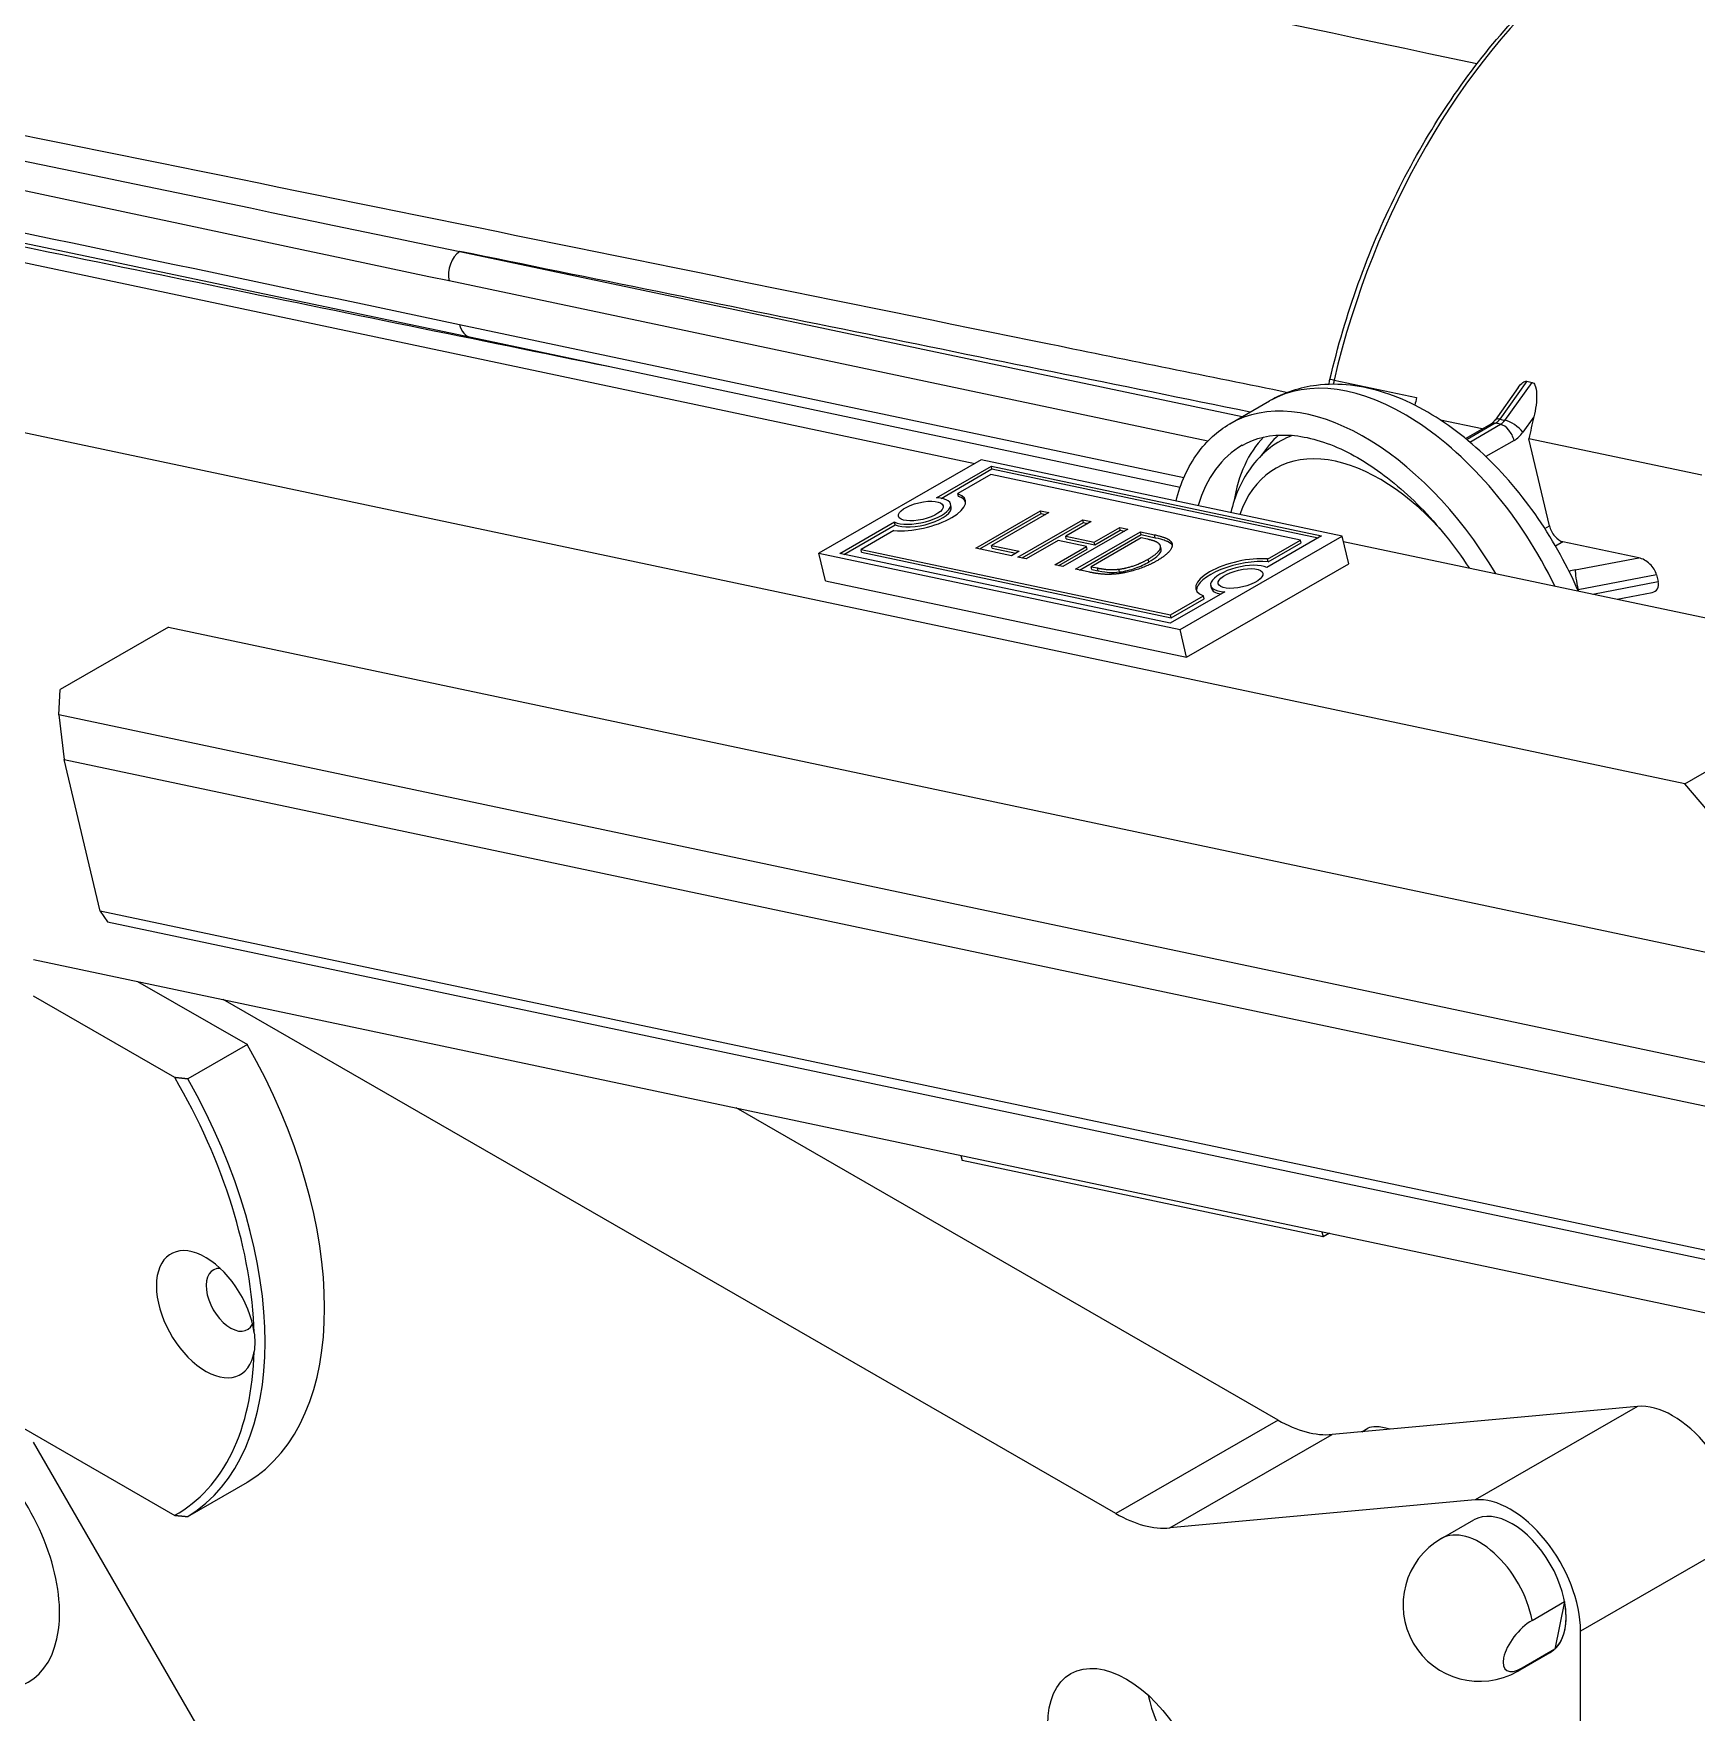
# Model space of a CAD drawing. Header units: millimetres. Extents: x 0 to 7722, y 0 to 5460.
# Drawn here: x 4609.8 to 4718.5, y 3495 to 3604.8 of the extents above; entities that cross this region are included whole.
import ezdxf

# ---------------------------------------------------------------- set-up
doc = ezdxf.new("R2010")
doc.units = ezdxf.units.MM
doc.header["$LTSCALE"] = 5
doc.layers.get('0').update_dxf_attribs({"linetype": 'CONTINUOUS'})

# ---------------------------------------------------------------- blocks, each defined once
blk = doc.blocks.new('RWFWFWEWEFWEFWEF')
for p, q in [((82.55, -41.03), (160.88, -57.58)), ((127.21, -43.72), (178.35, -54.52)), ((176.09, -56.12), (126.52, -45.65)), ((127.19, -48.49), (174.54, -58.5)), ((174.29, -59.14), (127.94, -49.35)), ((184.35, -52.13), (189.74, -53.27)), ((196.39, -52.61), (194.87, -54.74)), ((196.95, -52.21), (195.18, -54.69)), ((195.52, -54.76), (197.29, -52.28)), ((196.95, -52.21), (197.29, -52.28)), ((177.54, -54.99), (180.14, -53.49)), ((207.27, -78.52), (94.58, -54.7)), ((194.04, -55.32), (191.31, -54.74)), ((195.18, -54.69), (195.52, -54.76)), ((197.41, -54.53), (196.69, -55.53)), ((192.95, -55.95), (194.61, -54.99)), ((194.89, -54.95), (193.04, -56.02)), ((193.23, -56.18), (195.23, -55.02)), ((195.23, -55.02), (194.89, -54.95)), ((208.38, -58.35), (197.08, -55.96)), ((198.43, -61.66), (197.08, -55.96)), ((196.12, -56.07), (194.28, -57.13)), ((161.29, -57.35), (150.68, -63.45)), ((158.37, -59.83), (161.95, -57.76)), ((158.67, -59.86), (161.99, -57.94)), ((184.89, -62.33), (161.29, -57.35)), ((161.99, -57.94), (161.95, -57.76)), ((161.95, -57.76), (183.53, -62.32)), ((161.99, -57.94), (183.31, -62.45)), ((161.92, -58.31), (159.76, -59.55)), ((182.15, -62.59), (161.92, -58.31)), ((159.32, -60.41), (159.28, -60.23)), ((159.81, -59.73), (159.76, -59.55)), ((152.05, -63.46), (155.63, -61.4)), ((155.67, -61.58), (155.63, -61.4)), ((160.93, -63.11), (165.17, -60.67)), ((161.19, -63.17), (165.21, -60.85)), ((165.71, -60.78), (161.97, -62.94)), ((163.69, -63.7), (167.94, -61.26)), ((163.96, -63.75), (167.98, -61.44)), ((165.17, -60.67), (165.71, -60.78)), ((165.21, -60.85), (165.17, -60.67)), ((165.21, -60.85), (165.49, -60.91)), ((168.48, -61.37), (166.81, -62.33)), ((167.98, -61.44), (167.94, -61.26)), ((167.94, -61.26), (168.48, -61.37)), ((167.98, -61.44), (168.26, -61.5)), ((152.31, -63.52), (155.67, -61.58)), ((155.58, -61.96), (153.43, -63.2)), ((170.88, -61.88), (166.63, -64.32)), ((166.81, -62.33), (168.67, -62.72)), ((166.85, -62.51), (166.81, -62.33)), ((166.85, -62.51), (168.72, -62.9)), ((167.45, -64.49), (171.7, -62.05)), ((167.71, -64.55), (171.74, -62.23)), ((171.74, -62.44), (168.48, -64.33)), ((168.67, -62.72), (170.34, -61.76)), ((168.72, -62.9), (170.38, -61.94)), ((170.38, -61.94), (170.34, -61.76)), ((170.34, -61.76), (170.88, -61.88)), ((170.38, -61.94), (170.66, -62)), ((171.7, -62.05), (172.62, -62.24)), ((171.74, -62.23), (171.7, -62.05)), ((171.74, -62.23), (172.66, -62.43)), ((172.15, -62.53), (171.74, -62.44)), ((172.66, -62.43), (172.62, -62.24)), ((174.29, -68.44), (184.89, -62.33)), ((183.53, -62.32), (179.95, -64.39)), ((185.32, -64.14), (184.89, -62.33)), ((198.12, -61.83), (198.43, -61.66)), ((150.68, -63.45), (174.29, -68.44)), ((151.11, -65.26), (150.68, -63.45)), ((173.63, -68.02), (152.05, -63.46)), ((153.43, -63.2), (173.66, -67.48)), ((153.47, -63.38), (153.43, -63.2)), ((153.47, -63.38), (173.7, -67.66)), ((163.27, -63.61), (160.93, -63.11)), ((161.97, -62.94), (163.77, -63.32)), ((162.01, -63.12), (161.97, -62.94)), ((162.01, -63.12), (163.56, -63.45)), ((163.77, -63.32), (163.27, -63.61)), ((166.31, -62.62), (164.23, -63.81)), ((166.1, -64.21), (168.17, -63.01)), ((168.17, -63.01), (166.31, -62.62)), ((166.36, -64.26), (168.21, -63.19)), ((168.21, -63.19), (168.17, -63.01)), ((168.72, -62.9), (168.67, -62.72)), ((173.04, -63.16), (173, -62.98)), ((173.77, -62.91), (173.73, -62.75)), ((180, -63.83), (182.15, -62.59)), ((180.04, -64.01), (182.19, -62.77)), ((182.19, -62.77), (182.15, -62.59)), ((184.97, -62.67), (221.41, -70.37)), ((199.31, -62.7), (198.83, -62.98)), ((204.26, -63.75), (199.31, -62.7)), ((164.23, -63.81), (163.69, -63.7)), ((166.63, -64.32), (166.1, -64.21)), ((168.38, -64.69), (167.45, -64.49)), ((168.48, -64.33), (168.89, -64.41)), ((168.52, -64.51), (168.48, -64.33)), ((168.52, -64.51), (168.93, -64.59)), ((168.93, -64.59), (168.89, -64.41)), ((170.33, -64.67), (170.29, -64.49)), ((172.25, -64.01), (172.21, -63.83)), ((174.71, -70.25), (185.32, -64.14)), ((180.04, -64.01), (180, -63.83)), ((200.12, -64.54), (204.26, -63.75)), ((151.11, -65.26), (174.71, -70.25)), ((176.34, -65.74), (176.29, -65.56)), ((205.43, -64.85), (200.3, -65.83)), ((200.3, -65.83), (200.33, -65.92)), ((201.27, -66.12), (205.53, -65.3)), ((205.43, -64.85), (205.53, -65.3)), ((177.21, -65.96), (173.63, -68.02)), ((173.66, -67.48), (175.81, -66.24)), ((173.7, -67.66), (175.85, -66.42)), ((175.85, -66.42), (175.81, -66.24)), ((202.85, -66.45), (205.14, -66.01)), ((173.7, -67.66), (173.66, -67.48)), ((108.16, -68.29), (101.09, -72.36)), ((108.16, -68.29), (243.04, -96.79)), ((174.71, -70.25), (174.29, -68.44)), ((207.27, -78.52), (221.41, -70.37)), ((100.99, -74.01), (101.09, -72.36)), ((100.99, -74.01), (101.35, -76.92)), ((231.82, -101.66), (100.99, -74.01)), ((101.35, -76.92), (229.49, -103.99)), ((103.69, -86.84), (101.35, -76.92)), ((212.86, -85.1), (207.27, -78.52)), ((231.83, -113.92), (103.69, -86.84)), ((103.69, -86.84), (104.18, -87.54)), ((104.18, -87.54), (235.01, -115.19)), ((99.35, -90), (215.77, -114.6)), ((106.15, -91.44), (113.32, -95.57)), ((108.57, -97.72), (99.35, -92.41)), ((170.08, -126.21), (111.75, -92.62)), ((113.32, -95.57), (109.43, -97.81)), ((180.69, -120.11), (145.26, -99.7)), ((159.96, -102.81), (160.04, -103.15)), ((183.64, -108.14), (160.04, -103.15)), ((183.56, -107.8), (183.64, -108.14)), ((184.05, -107.9), (183.64, -108.14)), ((95.09, -118.57), (108.57, -126.34)), ((204.18, -119.22), (184.23, -121.05)), ((204.18, -119.22), (193.57, -125.33)), ((180.69, -120.11), (170.08, -126.21)), ((186.16, -120.87), (186.56, -120.64)), ((109.96, -139.92), (99.35, -121.55)), ((173.62, -127.15), (184.23, -121.05)), ((109.43, -126.42), (113.32, -124.18)), ((193.57, -125.33), (173.62, -127.15)), ((191.37, -127.86), (193.49, -126.64)), ((211.07, -127.79), (200.46, -133.9)), ((197.3, -133.21), (199.42, -131.98)), ((199.42, -131.98), (198.77, -135.09)), ((200.46, -151.88), (200.46, -133.9)), ((196.36, -136.53), (198.48, -135.31)), ((198.77, -135.09), (196.65, -136.32))]:
    blk.add_line(p, q)
blk.add_arc((193.86, -132.19), 5, 119.936, 299.936)
for centre, major_axis, ratio, start_param, end_param in [((214.39, -59.92), (8.85, 41.89), 0.724502, 0, 1.537782), ((112.26, -26.18), (3.22, 15.23), 0.724502, 2.712424, 2.712428), ((112.26, -26.17), (-3.22, -15.21), 0.724502, 5.856467, 5.856471), ((127.58, -45.04), (0.31, 1.47), 0.724502, 0.628264, 2.1467), ((128.25, -47.88), (-0.31, -1.47), 0.724502, 5.288293, 6.283185), ((186.33, -70.26), (-8.8, 15.27), 0.578093, 4.73878, 6.283185), ((188.94, -68.76), (-8.8, 15.27), 0.578093, 4.589207, 6.283185), ((185.05, -52.31), (-0.973, 0.23), 0.022752, 5.522973, 6.283185), ((186.81, -52.76), (0.72, 3.42), 0.724502, 1.537782, 1.618958), ((219.79, -61.06), (-8.85, -41.89), 0.724502, 4.679374, 4.691444), ((195.68, -55.32), (-0.813, 0.582), 0.356452, 5.599797, 6.283185), ((194.68, -54.05), (0.207, 0.978), 0.724502, 3.717497, 4.16888), ((195.02, -54.12), (-0.207, -0.978), 0.724502, 0.575904, 1.027287), ((196.02, -55.39), (-0.813, 0.582), 0.356452, 4.029001, 5.599797), ((227.37, -62.66), (8.85, 41.89), 0.724502, 1.529564, 1.563962), ((188.94, -68.76), (-7.98, 13.87), 0.578093, 0.167701, 0.613477), ((189.29, -68.56), (-7.73, 13.43), 0.578093, 0.114993, 0.299954), ((195.11, -55.86), (-0.499, 0.867), 0.578093, 5.805153, 6.283185), ((195.44, -55.93), (0.499, -0.867), 0.578093, 1.092764, 2.663561), ((195.69, -54.27), (-0.41, -1.96), 0.724502, 0.575904, 1.027287), ((186.33, -70.26), (-7.98, 13.87), 0.578093, 0, 0.503283), ((187.31, -69.7), (-6.79, 11.79), 0.578093, 5.070065, 6.747626), ((157.34, -60.69), (2.92, 0.69), 0.375373, 3.982511, 6.789207), ((157.34, -60.69), (1.95, 0.46), 0.375373, 3.562382, 7.209336), ((157.38, -60.87), (2.92, 0.69), 0.375373, 0.0824, 0.506022), ((157.38, -60.87), (1.95, 0.46), 0.375373, 3.562382, 6.283185), ((199.1, -61.8), (-0.499, 0.867), 0.578093, 1.092764, 2.663561), ((178.24, -65.1), (-2.92, -0.69), 0.375373, 3.982511, 6.789207), ((178.28, -65.28), (-2.92, -0.69), 0.375373, 3.982511, 6.200785), ((178.24, -65.1), (-1.95, -0.46), 0.375373, 3.562382, 7.209336), ((200.07, -65.32), (1.95, 0.46), 0.375373, 1.458868, 1.664978), ((200.33, -65.44), (-0.188, 0.982), 0.103527, 0.386988, 1.957784), ((204.47, -64.65), (-0.854, 0.75), 0.632806, 3.86805, 5.438847), ((178.28, -65.28), (-1.95, -0.46), 0.375373, 0, 0.730492), ((200.28, -66.22), (0.973, 0.229), 0.375373, 1.458868, 1.490841), ((204.58, -65.1), (0.854, -0.75), 0.632806, 5.825835, 7.009643), ((100.69, -102.6), (12.48, -21.66), 0.578093, 0.011934, 1.562729), ((96.45, -105.05), (12.23, -21.23), 0.578093, 0.817722, 1.582935), ((96.8, -104.84), (12.48, -21.66), 0.578093, 0.011934, 1.562729), ((110.59, -113.19), (2.27, -3.94), 0.578093, 0.951683, 6.906166), ((112.22, -112.25), (-1.12, 1.95), 0.578093, 5.926517, 9.781447), ((96.45, -105.05), (12.23, -21.23), 0.578093, 6.274914, 7.040127), ((206.48, -125.14), (-3.24, 5.63), 0.578093, 3.928925, 6.02332), ((180.69, -111.93), (4.99, -8.67), 0.578093, 5.499721, 6.02332), ((199.05, -130.76), (-12.64, 9.99), 0.168337, 5.895116, 6.216217), ((94.05, -128.68), (-4.95, 8.57), 0.576978, 1.204622, 5.076629), ((195.98, -130.97), (-2.5, 4.33), 0.578093, 3.141593, 6.283185), ((195.87, -131.25), (-3.24, 5.63), 0.578093, 3.928925, 6.02332), ((170.08, -118.04), (4.99, -8.67), 0.578093, 5.499721, 6.02332), ((193.86, -132.19), (-2.5, 4.33), 0.578093, 4.167834, 6.283185), ((195.98, -130.97), (2.5, -4.33), 0.578093, 0.124187, 1.026241), ((196.97, -134.76), (-1.39, -1.68), 0.4439, 4.011185, 7.152777), ((193.86, -132.19), (2.5, -4.33), 0.578093, 0, 0.124187), ((177.13, -139.29), (3.62, -6.28), 0.578093, 4.209295, 5.215482)]:
    blk.add_ellipse(centre, major_axis=major_axis, ratio=ratio, start_param=start_param, end_param=end_param)
for centre, major_axis, ratio in [((157.34, -60.69), (1.46, 0.34), 0.375373), ((178.24, -65.1), (1.46, 0.34), 0.375373), ((170.77, -142.96), (-3.62, 6.28), 0.578093)]:
    blk.add_ellipse(centre, major_axis=major_axis, ratio=ratio)
for points, degree in [([(193.69, -31.46), (160.1, -24.35), (126.5, -17.27), (92.89, -10.23)], 3), ([(83.43, -34.62), (98.02, -37.66), (112.62, -40.69), (127.21, -43.72)], 3), ([(126.52, -45.65), (112.31, -42.65), (98.11, -39.63), (83.89, -36.59)], 3), ([(84.59, -39.54), (98.78, -42.51), (112.99, -45.49), (127.19, -48.49)], 3), ([(127.94, -49.35), (113.54, -46.31), (99.15, -43.28), (84.76, -40.27)], 3), ([(136.92, -51.25), (119.56, -47.7), (102.2, -44.15), (84.84, -40.6)], 3), ([(178.87, -54.22), (161.65, -50.72), (144.43, -47.22), (127.21, -43.72)], 3), ([(184.01, -52.41), (184.03, -52.3), (184.05, -52.19), (184.08, -52.08)], 3), ([(178.86, -57.92), (178.27, -58.75), (177.85, -59.73), (177.6, -60.79)], 3), ([(172.97, -62.9), (172.89, -62.78), (172.52, -62.61), (172.15, -62.53)], 2), ([(172.62, -62.24), (173.19, -62.37), (173.66, -62.61), (173.73, -62.75)], 2), ([(172.21, -63.83), (172.7, -63.54), (173.08, -63.08), (172.97, -62.9)], 2), ([(173.73, -62.75), (173.85, -62.98), (173.38, -63.59), (172.76, -63.95)], 2), ([(170.16, -64.8), (169.65, -64.85), (168.88, -64.79), (168.38, -64.69)], 2), ([(168.89, -64.41), (169.25, -64.49), (169.91, -64.53), (170.29, -64.49)], 2), ([(172.76, -63.95), (172.18, -64.28), (170.8, -64.73), (170.16, -64.8)], 2), ([(170.29, -64.49), (170.77, -64.43), (171.71, -64.11), (172.21, -63.83)], 2)]:
    blk.add_open_spline(points, degree=degree)
for points, knots in [([(184.08, -52.08), (185.08, -47.83), (186.56, -43.71), (190.33, -36.1), (192.62, -32.6), (197.82, -26.55), (200.73, -24), (206.9, -20.09), (210.16, -18.73), (216.75, -17.37), (220.07, -17.36), (223.24, -18.03)], [5.321308, 5.321308, 5.321308, 5.321308, 5.628864, 5.628864, 5.93642, 5.93642, 6.243977, 6.243977, 6.551533, 6.551533, 6.859089, 6.859089, 6.859089, 6.859089]), ([(83.03, -32.93), (110.63, -38.54), (138.23, -44.16), (165.83, -49.78), (170.99, -50.83), (176.15, -51.88), (181.32, -52.93)], [0.1333536, 0.1333536, 0.1333536, 0.1333536, 0.255, 0.255, 0.255, 0.2777643, 0.2777643, 0.2777643, 0.2777643]), ([(200.31, -65.91), (199.96, -65.12), (199.58, -64.33), (198.25, -61.92), (197.19, -60.36), (194.8, -57.55), (193.49, -56.31), (190.68, -54.26), (189.19, -53.45), (186.19, -52.48), (184.68, -52.29), (182.13, -52.61), (181.08, -52.95), (180.14, -53.49)], [4.993505, 4.993505, 4.993505, 4.993505, 5.154223, 5.154223, 5.498055, 5.498055, 5.843759, 5.843759, 6.193102, 6.193102, 6.523832, 6.523832, 6.761217, 6.761217, 6.761217, 6.761217]), ([(196.39, -52.61), (196.48, -52.48), (196.59, -52.36), (196.74, -52.26), (196.78, -52.23), (196.87, -52.2), (196.92, -52.2), (196.95, -52.21)], [-0.08045801, -0.08045801, -0.08045801, -0.08045801, -0.03463856, -0.03463856, -0.01731928, -0.01731928, 0, 0, 0, 0]), ([(197.29, -52.28), (197.33, -52.29), (197.37, -52.31), (197.43, -52.37), (197.46, -52.41), (197.55, -52.6), (197.58, -52.82), (197.61, -53.48), (197.53, -54.05), (197.41, -54.53)], [-0.4732777, -0.4732777, -0.4732777, -0.4732777, -0.4559584, -0.4559584, -0.4386391, -0.4386391, -0.3764596, -0.3764596, -0.2294085, -0.2294085, -0.2294085, -0.2294085]), ([(194.61, -54.99), (194.62, -54.98), (194.64, -54.97), (194.67, -54.95), (194.69, -54.94), (194.72, -54.91), (194.74, -54.89), (194.78, -54.85), (194.79, -54.83), (194.83, -54.79), (194.85, -54.76), (194.87, -54.74)], [3.1415927, 3.1415927, 3.1415927, 3.1415927, 3.2318694, 3.2318694, 3.322146, 3.322146, 3.4124227, 3.4124227, 3.5026994, 3.5026994, 3.5929761, 3.5929761, 3.5929761, 3.5929761]), ([(174.02, -60.04), (174.32, -58.85), (174.8, -57.79), (176.01, -56.11), (176.72, -55.46), (177.54, -54.99)], [5.267246, 5.267246, 5.267246, 5.267246, 5.5514585, 5.5514585, 5.8051535, 5.8051535, 5.8051535, 5.8051535]), ([(178.35, -56.4), (179.2, -55.9), (180.22, -55.67), (182.42, -55.78), (183.58, -56.08), (185.94, -57.16), (187.13, -57.92), (189.45, -59.83), (190.58, -60.98), (192.17, -62.95), (192.69, -63.66), (193.18, -64.41)], [5.805153, 5.805153, 5.805153, 5.805153, 6.162086, 6.162086, 6.486455, 6.486455, 6.798227, 6.798227, 7.110353, 7.110353, 7.274523, 7.274523, 7.274523, 7.274523]), ([(181.62, -55.75), (181.1, -55.95), (180.61, -56.22), (179.67, -56.94), (179.23, -57.4), (178.86, -57.92)], [5.9384627, 5.9384627, 5.9384627, 5.9384627, 6.1002661, 6.1002661, 6.2831853, 6.2831853, 6.2831853, 6.2831853]), ([(172.66, -62.43), (173.2, -62.54), (173.39, -62.63), (173.6, -62.74), (173.72, -62.82), (173.77, -62.92)], [-0.1367622, -0.1367622, -0.1367622, -0.1367622, -0.0893187, -0.0893187, -0.0015086, -0.0015086, -0.0015086, -0.0015086]), ([(172.25, -64.01), (172.45, -63.89), (172.63, -63.77), (172.89, -63.55), (172.98, -63.45), (173.05, -63.28), (173.06, -63.22), (173.04, -63.16)], [-0.2259112, -0.2259112, -0.2259112, -0.2259112, -0.1419617, -0.1419617, -0.0701832, -0.0701832, -0.0226577, -0.0226577, -0.0226577, -0.0226577]), ([(168.93, -64.59), (169.28, -64.67), (169.52, -64.69), (169.85, -64.71), (170.08, -64.7), (170.33, -64.67)], [-0.1224501, -0.1224501, -0.1224501, -0.1224501, -0.0777469, -0.0777469, 0, 0, 0, 0]), ([(170.33, -64.67), (170.5, -64.65), (170.67, -64.62), (171.05, -64.53), (171.23, -64.47), (171.68, -64.31), (171.99, -64.16), (172.25, -64.01)], [-0.179043, -0.179043, -0.179043, -0.179043, -0.1490167, -0.1490167, -0.1113346, -0.1113346, 0, 0, 0, 0]), ([(113.77, -114.41), (113.79, -114.61), (113.81, -114.82), (113.81, -115.23), (113.79, -115.43), (113.77, -115.63)], [2.0932212, 2.0932212, 2.0932212, 2.0932212, 2.1681935, 2.1681935, 2.2431658, 2.2431658, 2.2431658, 2.2431658])]:
    blk.add_open_spline(points, degree=3, knots=knots)
for points, weights in [([(109.43, -97.81), (108.99, -97.77), (108.57, -97.72)], [1.00184375832, 1.0010236051, 1]), ([(108.57, -126.34), (108.99, -126.38), (109.43, -126.42)], [1, 1.0010236051, 1.00184375832])]:
    blk.add_rational_spline(points, weights, degree=2)

msp = doc.modelspace()

# ---------------------------------------------------------------- block references
msp.add_blockref('RWFWFWEWEFWEFWEF', (4510.5, 3634.26))

doc.saveas('drawing.dxf')
